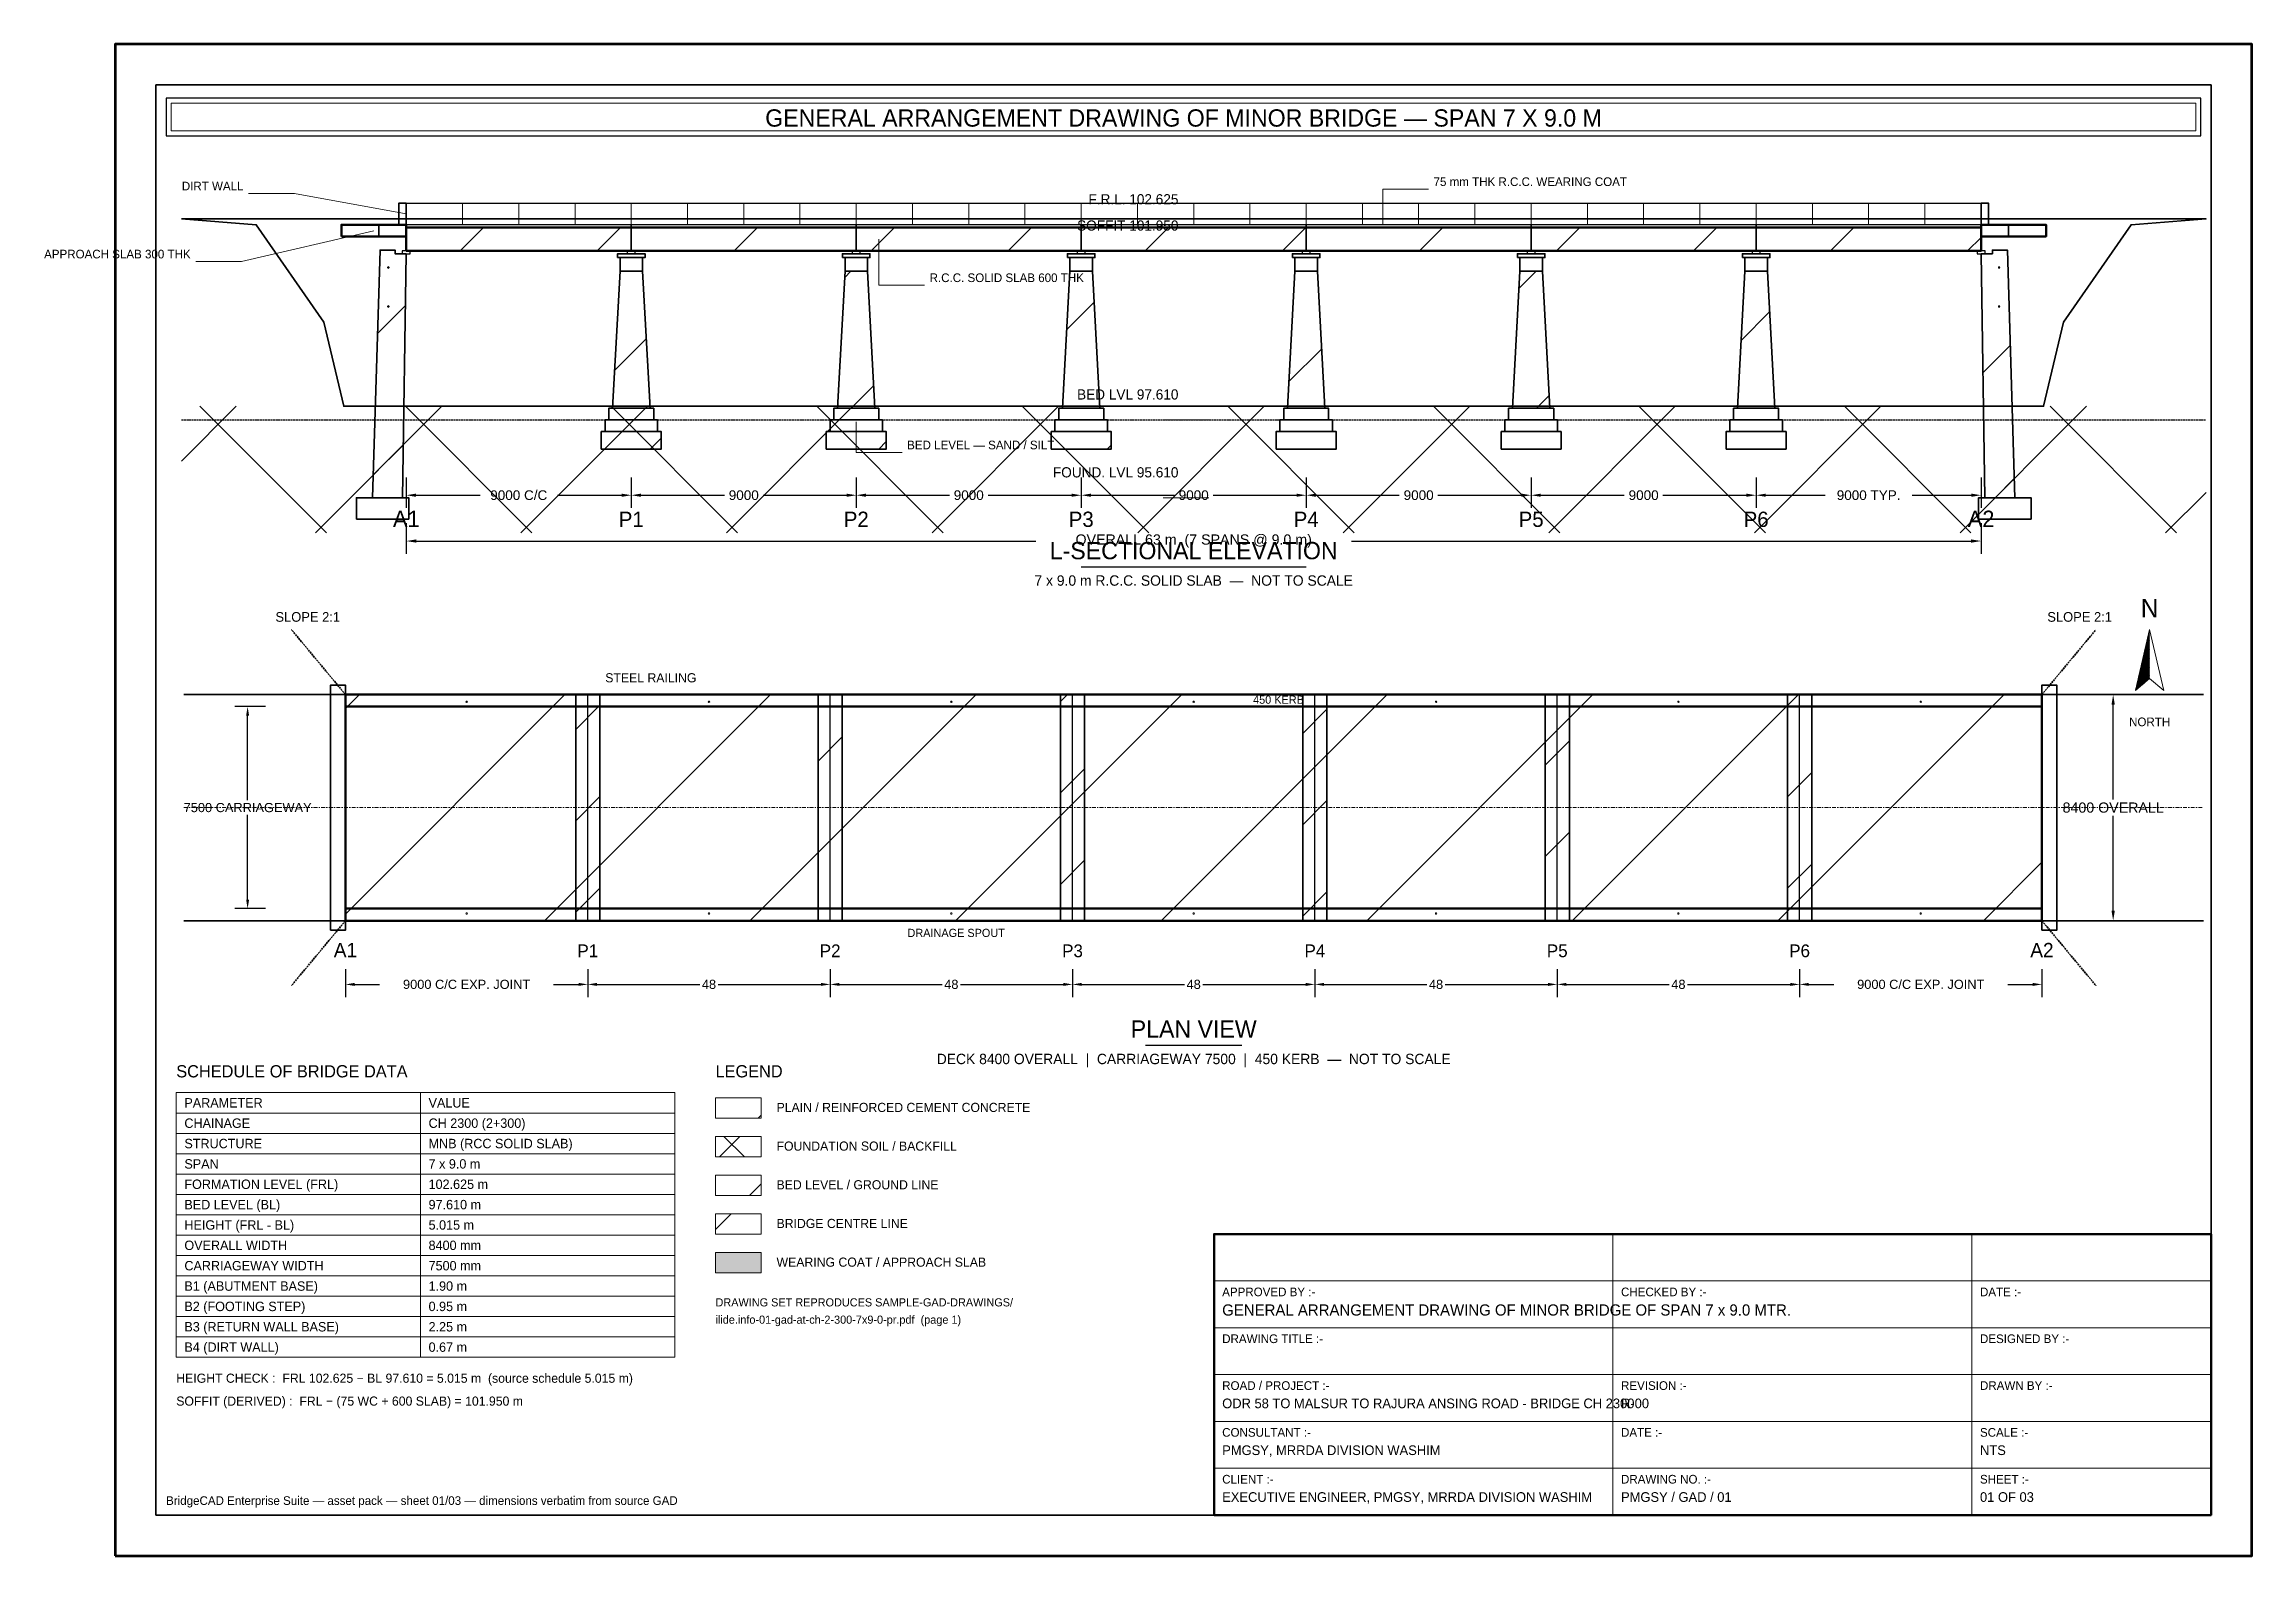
# Model space of a CAD drawing. Header units: metres. Extents: x -14 to 420, y 0 to 297.
import ezdxf
from ezdxf.enums import TextEntityAlignment as Align

# ---------------------------------------------------------------- set-up
doc = ezdxf.new("R2010")
doc.units = ezdxf.units.M
doc.linetypes.add('CENTER', pattern=[1.5, 0.75, -0.25, 0.25, -0.25])
doc.linetypes.add('DASHED', pattern=[0.5, 0.375, -0.125])
for name, color, linetype, lineweight in [('BORDER-INNER', 7, 'Continuous', 35), ('BORDER-OUTER', 7, 'Continuous', 70), ('CIVIL-GROUND', 3, 'Continuous', 35), ('CIVIL-HFL', 5, 'DASHED', 25), ('DIM-LEADER', 3, 'Continuous', 18), ('DIM-LEVEL', 3, 'Continuous', 18), ('DIM-LINEAR', 3, 'Continuous', 18), ('FOUND-OPEN', 2, 'Continuous', 35), ('FOUND-SOIL', 34, 'Continuous', 18), ('STRUC-CENTRE', 6, 'CENTER', 18), ('STRUC-HATCHING', 8, 'Continuous', 18), ('SUB-ABUT', 3, 'Continuous', 35), ('SUB-BEARING', 5, 'Continuous', 25), ('SUB-DIRT-WALL', 3, 'Continuous', 35), ('SUB-EXPJOINT', 6, 'Continuous', 25), ('SUB-PIER', 2, 'Continuous', 35), ('SUPER-DECK', 2, 'Continuous', 50), ('SUPER-DRAINAGE', 4, 'Continuous', 18), ('SUPER-KERB', 7, 'Continuous', 25), ('SUPER-PARAPET', 2, 'Continuous', 35), ('SUPER-WEARING', 8, 'Continuous', 25), ('SYM-NORTHARROW', 7, 'Continuous', 18), ('TABL', 7, 'Continuous', 18), ('TEXT-GENERAL', 7, 'Continuous', 18), ('TEXT-HEADER', 7, 'Continuous', 25), ('TEXT-LEVEL', 5, 'Continuous', 18), ('TEXT-SPEC', 7, 'Continuous', 13), ('TEXT-TITLE', 7, 'Continuous', 25), ('TITLEBLK-BOX', 7, 'Continuous', 50), ('TITLEBLK-TEXT', 7, 'Continuous', 18)]:
    doc.layers.add(name, color=color, linetype=linetype, lineweight=lineweight)
doc.styles.add('BRIDGE_STD', font='Arial.ttf')
doc.dimstyles.new('pmb100', dxfattribs={"dimtxt": 2.5, "dimasz": 0.9375, "dimexe": 2.5, "dimexo": 2.5, "dimtad": 0, "dimtih": 1, "dimdec": 0, "dimtxsty": 'BRIDGE_STD', "dimcen": 2.5, "dimazin": 3, "dimtfac": 1, "dimtmove": 0, "dimatfit": 3})
pattern_1 = [(45, (0, 0), (-6.7352, 6.7352), [])]

msp = doc.modelspace()

# ---------------------------------------------------------------- hatches: boundary and pattern name
at = {"layer": 'CIVIL-GROUND'}
h = msp.add_hatch(dxfattribs=at)
h.set_pattern_fill('DASHED', scale=3)
h.set_pattern_definition(pattern_1)
h.paths.add_polyline_path([(118, 70.8), (127, 70.8), (127, 74.8), (118, 74.8)])
at = {"layer": 'FOUND-SOIL'}
h = msp.add_hatch(dxfattribs=at)
h.set_pattern_fill('ANSI37', scale=9)
h.paths.add_polyline_path([(13, 201), (411, 201), (411, 225.85), (13, 225.85)])
h = msp.add_hatch(dxfattribs=at)
h.set_pattern_fill('ANSI37', scale=3)
h.paths.add_polyline_path([(118, 78.4), (127, 78.4), (127, 82.4), (118, 82.4)])
at = {"layer": 'STRUC-CENTRE'}
h = msp.add_hatch(dxfattribs=at)
h.set_pattern_fill('CENTER', scale=3)
h.set_pattern_definition(pattern_1)
h.paths.add_polyline_path([(118, 63.2), (127, 63.2), (127, 67.2), (118, 67.2)])
at = {"layer": 'STRUC-HATCHING'}
h = msp.add_hatch(dxfattribs=at)
h.set_pattern_fill('ANSI31', scale=6)
h.paths.add_polyline_path([(57.22, 256.37), (366.78, 256.37), (366.78, 260.96), (57.22, 260.96)])
h = msp.add_hatch(dxfattribs=at)
h.set_pattern_fill('ANSI31', scale=6)
h.paths.add_polyline_path([(57.22, 255.83), (55.01, 255.83), (55.01, 256.56), (52.06, 256.56), (50.59, 207.88), (56.49, 207.88)])
h = msp.add_hatch(dxfattribs=at)
h.set_pattern_fill('ANSI31', scale=6)
h.paths.add_polyline_path([(366.78, 255.83), (368.99, 255.83), (368.99, 256.56), (371.94, 256.56), (373.41, 207.88), (367.51, 207.88)])
h = msp.add_hatch(dxfattribs=at)
h.set_pattern_fill('ANSI31', scale=6)
h.paths.add_polyline_path([(99.23, 252.39), (103.66, 252.39), (105.13, 225.47), (97.76, 225.47)])
h = msp.add_hatch(dxfattribs=at)
h.set_pattern_fill('ANSI31', scale=6)
h.paths.add_polyline_path([(143.46, 252.39), (147.88, 252.39), (149.35, 225.47), (141.98, 225.47)])
h = msp.add_hatch(dxfattribs=at)
h.set_pattern_fill('ANSI31', scale=6)
h.paths.add_polyline_path([(187.68, 252.39), (192.1, 252.39), (193.57, 225.47), (186.2, 225.47)])
h = msp.add_hatch(dxfattribs=at)
h.set_pattern_fill('ANSI31', scale=6)
h.paths.add_polyline_path([(231.9, 252.39), (236.32, 252.39), (237.8, 225.47), (230.43, 225.47)])
h = msp.add_hatch(dxfattribs=at)
h.set_pattern_fill('ANSI31', scale=6)
h.paths.add_polyline_path([(276.12, 252.39), (280.54, 252.39), (282.02, 225.47), (274.65, 225.47)])
h = msp.add_hatch(dxfattribs=at)
h.set_pattern_fill('ANSI31', scale=6)
h.paths.add_polyline_path([(320.34, 252.39), (324.77, 252.39), (326.24, 225.47), (318.87, 225.47)])
h = msp.add_hatch(dxfattribs=at)
h.set_pattern_fill('ANSI31', scale=5)
h.paths.add_polyline_path([(95.55, 217.44), (107.34, 217.44), (107.34, 220.88), (95.55, 220.88)])
h = msp.add_hatch(dxfattribs=at)
h.set_pattern_fill('ANSI31', scale=5)
h.paths.add_polyline_path([(139.77, 217.44), (151.56, 217.44), (151.56, 220.88), (139.77, 220.88)])
h = msp.add_hatch(dxfattribs=at)
h.set_pattern_fill('ANSI31', scale=5)
h.paths.add_polyline_path([(183.99, 217.44), (195.79, 217.44), (195.79, 220.88), (183.99, 220.88)])
h = msp.add_hatch(dxfattribs=at)
h.set_pattern_fill('ANSI31', scale=5)
h.paths.add_polyline_path([(228.21, 217.44), (240.01, 217.44), (240.01, 220.88), (228.21, 220.88)])
h = msp.add_hatch(dxfattribs=at)
h.set_pattern_fill('ANSI31', scale=5)
h.paths.add_polyline_path([(272.44, 217.44), (284.23, 217.44), (284.23, 220.88), (272.44, 220.88)])
h = msp.add_hatch(dxfattribs=at)
h.set_pattern_fill('ANSI31', scale=5)
h.paths.add_polyline_path([(316.66, 217.44), (328.45, 217.44), (328.45, 220.88), (316.66, 220.88)])
h = msp.add_hatch(dxfattribs=at)
h.set_pattern_fill('ANSI31', scale=9)
h.paths.add_polyline_path([(45.26, 124.77), (378.74, 124.77), (378.74, 169.23), (45.26, 169.23)])
h = msp.add_hatch(dxfattribs=at)
h.set_pattern_fill('ANSI31', scale=4)
h.paths.add_polyline_path([(90.52, 124.77), (95.28, 124.77), (95.28, 169.23), (90.52, 169.23)])
h = msp.add_hatch(dxfattribs=at)
h.set_pattern_fill('ANSI31', scale=4)
h.paths.add_polyline_path([(138.16, 124.77), (142.92, 124.77), (142.92, 169.23), (138.16, 169.23)])
h = msp.add_hatch(dxfattribs=at)
h.set_pattern_fill('ANSI31', scale=4)
h.paths.add_polyline_path([(185.8, 124.77), (190.56, 124.77), (190.56, 169.23), (185.8, 169.23)])
h = msp.add_hatch(dxfattribs=at)
h.set_pattern_fill('ANSI31', scale=4)
h.paths.add_polyline_path([(233.44, 124.77), (238.2, 124.77), (238.2, 169.23), (233.44, 169.23)])
h = msp.add_hatch(dxfattribs=at)
h.set_pattern_fill('ANSI31', scale=4)
h.paths.add_polyline_path([(281.08, 124.77), (285.84, 124.77), (285.84, 169.23), (281.08, 169.23)])
h = msp.add_hatch(dxfattribs=at)
h.set_pattern_fill('ANSI31', scale=4)
h.paths.add_polyline_path([(328.72, 124.77), (333.48, 124.77), (333.48, 169.23), (328.72, 169.23)])
h = msp.add_hatch(dxfattribs=at)
h.set_pattern_fill('ANSI31', scale=3)
h.paths.add_polyline_path([(118, 86), (127, 86), (127, 90), (118, 90)])
at = {"layer": 'SUPER-WEARING'}
h = msp.add_hatch(color=8, dxfattribs=at)
h.dxf.hatch_style = 1
h.paths.add_polyline_path([(118, 55.6), (127, 55.6), (127, 59.6), (118, 59.6)])
at = {"layer": 'SYM-NORTHARROW'}
h = msp.add_hatch(dxfattribs=at)
h.set_pattern_fill('SOLID')
h.paths.add_polyline_path([(399.91, 182), (397.11, 170), (399.91, 172.4)])

# ---------------------------------------------------------------- linework, layer by layer
at = {"layer": 'BORDER-INNER', "lineweight": 35}
msp.add_lwpolyline([(8, 8), (412, 8), (412, 289), (8, 289), (8, 8)], dxfattribs=at)
at = {"layer": 'BORDER-INNER', "lineweight": 25}
msp.add_lwpolyline([(10, 279), (410, 279), (410, 286.4), (10, 286.4), (10, 279)], dxfattribs=at)
at = {"layer": 'BORDER-INNER', "lineweight": 9}
for points in [[(11, 280), (409, 280), (409, 285.4), (11, 285.4), (11, 280)], [(118, 86), (127, 86), (127, 90), (118, 90), (118, 86)], [(118, 78.4), (127, 78.4), (127, 82.4), (118, 82.4), (118, 78.4)], [(118, 70.8), (127, 70.8), (127, 74.8), (118, 74.8), (118, 70.8)], [(118, 63.2), (127, 63.2), (127, 67.2), (118, 67.2), (118, 63.2)], [(118, 55.6), (127, 55.6), (127, 59.6), (118, 59.6), (118, 55.6)]]:
    msp.add_lwpolyline(points, dxfattribs=at)
at = {"layer": 'BORDER-OUTER', "lineweight": 60}
msp.add_lwpolyline([(0, 0), (420, 0), (420, 297), (0, 297), (0, 0)], dxfattribs=at)
at = {"layer": 'CIVIL-GROUND', "linetype": 'DASHED'}
for p, q in [((45.26, 169.23), (34.67, 181.94)), ((378.74, 169.23), (389.33, 181.94)), ((45.26, 124.77), (34.67, 112.06)), ((378.74, 124.77), (389.33, 112.06))]:
    msp.add_line(p, q, dxfattribs=at)
at = {"layer": 'CIVIL-GROUND'}
for p, q in [((13.5, 169.23), (45.26, 169.23)), ((378.74, 169.23), (410.5, 169.23)), ((13.5, 124.77), (45.26, 124.77)), ((378.74, 124.77), (410.5, 124.77))]:
    msp.add_line(p, q, dxfattribs=at)
msp.add_lwpolyline([(13, 262.68), (27.74, 261.53), (41.01, 242.35), (44.94, 225.85), (379.06, 225.85), (382.99, 242.35), (396.26, 261.53), (411, 262.68), (13, 262.68)], dxfattribs=at)
at = {"layer": 'CIVIL-HFL', "linetype": 'DASHED'}
msp.add_line((13, 223.18), (411, 223.18), dxfattribs=at)
at = {"layer": 'DIM-LEADER', "lineweight": 9}
for p, q in [((35.22, 267.67), (26.22, 267.67)), ((57.22, 263.67), (35.22, 267.67)), ((249.15, 261.53), (249.15, 268.53)), ((249.15, 268.53), (258.15, 268.53)), ((50.83, 260.31), (24.83, 254.31)), ((150.09, 258.66), (150.09, 249.66)), ((24.83, 254.31), (15.83, 254.31)), ((150.09, 249.66), (159.09, 249.66)), ((145.67, 222.8), (145.67, 216.8)), ((145.67, 216.8), (154.67, 216.8))]:
    msp.add_line(p, q, dxfattribs=at)
at = {"layer": 'DIM-LEVEL'}
for p, q in [((212, 261.53), (206, 261.53)), ((209, 261.53), (215, 261.53)), ((212, 256.37), (206, 256.37)), ((209, 256.37), (215, 256.37)), ((212, 223.18), (206, 223.18)), ((209, 223.18), (215, 223.18)), ((212, 207.88), (206, 207.88)), ((209, 207.88), (215, 207.88))]:
    msp.add_line(p, q, dxfattribs=at)
at = {"layer": 'FOUND-OPEN'}
for points in [[(95.55, 217.44), (107.34, 217.44), (107.34, 220.88), (95.55, 220.88), (95.55, 217.44)], [(139.77, 217.44), (151.56, 217.44), (151.56, 220.88), (139.77, 220.88), (139.77, 217.44)], [(183.99, 217.44), (195.79, 217.44), (195.79, 220.88), (183.99, 220.88), (183.99, 217.44)], [(228.21, 217.44), (240.01, 217.44), (240.01, 220.88), (228.21, 220.88), (228.21, 217.44)], [(272.44, 217.44), (284.23, 217.44), (284.23, 220.88), (272.44, 220.88), (272.44, 217.44)], [(316.66, 217.44), (328.45, 217.44), (328.45, 220.88), (316.66, 220.88), (316.66, 217.44)], [(47.4, 203.68), (57.71, 203.68), (57.71, 207.88), (47.4, 207.88), (47.4, 203.68)], [(366.29, 203.68), (376.6, 203.68), (376.6, 207.88), (366.29, 207.88), (366.29, 203.68)]]:
    msp.add_lwpolyline(points, dxfattribs=at)
at = {"layer": 'STRUC-CENTRE', "linetype": 'CENTER'}
msp.add_line((13.5, 147), (410.5, 147), dxfattribs=at)
at = {"layer": 'SUB-ABUT'}
for points in [[(51.82, 259.23), (57.22, 259.23), (57.22, 261.53), (51.82, 261.53), (51.82, 259.23)], [(366.78, 259.23), (372.18, 259.23), (372.18, 261.53), (366.78, 261.53), (366.78, 259.23)], [(57.22, 255.83), (55.01, 255.83), (55.01, 256.56), (52.06, 256.56), (50.59, 207.88), (56.49, 207.88), (57.22, 255.83)], [(366.78, 255.83), (368.99, 255.83), (368.99, 256.56), (371.94, 256.56), (373.41, 207.88), (367.51, 207.88), (366.78, 255.83)], [(42.35, 122.92), (45.26, 122.92), (45.26, 171.08), (42.35, 171.08), (42.35, 122.92)], [(378.74, 122.92), (381.65, 122.92), (381.65, 171.08), (378.74, 171.08), (378.74, 122.92)]]:
    msp.add_lwpolyline(points, dxfattribs=at)
at = {"layer": 'SUB-BEARING', "color": 2}
for points in [[(56.44, 255.83), (58.01, 255.83), (58.01, 256.37), (56.44, 256.37), (56.44, 255.83)], [(100.66, 255.83), (102.23, 255.83), (102.23, 256.37), (100.66, 256.37), (100.66, 255.83)], [(144.88, 255.83), (146.45, 255.83), (146.45, 256.37), (144.88, 256.37), (144.88, 255.83)], [(189.1, 255.83), (190.68, 255.83), (190.68, 256.37), (189.1, 256.37), (189.1, 255.83)], [(233.32, 255.83), (234.9, 255.83), (234.9, 256.37), (233.32, 256.37), (233.32, 255.83)], [(277.55, 255.83), (279.12, 255.83), (279.12, 256.37), (277.55, 256.37), (277.55, 255.83)], [(321.77, 255.83), (323.34, 255.83), (323.34, 256.37), (321.77, 256.37), (321.77, 255.83)], [(365.99, 255.83), (367.56, 255.83), (367.56, 256.37), (365.99, 256.37), (365.99, 255.83)]]:
    msp.add_lwpolyline(points, dxfattribs=at)
at = {"layer": 'SUB-DIRT-WALL'}
for points in [[(55.75, 261.53), (57.22, 261.53), (57.22, 265.73), (55.75, 265.73), (55.75, 261.53)], [(366.78, 261.53), (368.25, 261.53), (368.25, 265.73), (366.78, 265.73), (366.78, 261.53)]]:
    msp.add_lwpolyline(points, dxfattribs=at)
at = {"layer": 'SUB-EXPJOINT', "color": 1, "lineweight": 35}
for p, q in [((57.22, 256.37), (57.22, 261.53)), ((101.44, 256.37), (101.44, 261.53)), ((145.67, 256.37), (145.67, 261.53)), ((189.89, 256.37), (189.89, 261.53)), ((234.11, 256.37), (234.11, 261.53)), ((278.33, 256.37), (278.33, 261.53)), ((322.56, 256.37), (322.56, 261.53)), ((366.78, 256.37), (366.78, 261.53))]:
    msp.add_line(p, q, dxfattribs=at)
at = {"layer": 'SUB-EXPJOINT', "color": 1, "lineweight": 25}
for p, q in [((45.26, 124.77), (45.26, 169.23)), ((92.9, 124.77), (92.9, 169.23)), ((140.54, 124.77), (140.54, 169.23)), ((188.18, 124.77), (188.18, 169.23)), ((235.82, 124.77), (235.82, 169.23)), ((283.46, 124.77), (283.46, 169.23)), ((331.1, 124.77), (331.1, 169.23)), ((378.74, 124.77), (378.74, 169.23))]:
    msp.add_line(p, q, dxfattribs=at)
at = {"layer": 'SUB-PIER'}
for points in [[(99.23, 252.39), (103.66, 252.39), (105.13, 225.47), (97.76, 225.47), (99.23, 252.39)], [(98.74, 255.07), (104.15, 255.07), (104.15, 255.83), (98.74, 255.83), (98.74, 255.07)], [(99.23, 252.39), (103.66, 252.39), (103.66, 255.07), (99.23, 255.07), (99.23, 252.39)], [(143.46, 252.39), (147.88, 252.39), (149.35, 225.47), (141.98, 225.47), (143.46, 252.39)], [(142.96, 255.07), (148.37, 255.07), (148.37, 255.83), (142.96, 255.83), (142.96, 255.07)], [(143.46, 252.39), (147.88, 252.39), (147.88, 255.07), (143.46, 255.07), (143.46, 252.39)], [(187.68, 252.39), (192.1, 252.39), (193.57, 225.47), (186.2, 225.47), (187.68, 252.39)], [(187.19, 255.07), (192.59, 255.07), (192.59, 255.83), (187.19, 255.83), (187.19, 255.07)], [(187.68, 252.39), (192.1, 252.39), (192.1, 255.07), (187.68, 255.07), (187.68, 252.39)], [(231.9, 252.39), (236.32, 252.39), (237.8, 225.47), (230.43, 225.47), (231.9, 252.39)], [(231.41, 255.07), (236.81, 255.07), (236.81, 255.83), (231.41, 255.83), (231.41, 255.07)], [(231.9, 252.39), (236.32, 252.39), (236.32, 255.07), (231.9, 255.07), (231.9, 252.39)], [(276.12, 252.39), (280.54, 252.39), (282.02, 225.47), (274.65, 225.47), (276.12, 252.39)], [(275.63, 255.07), (281.04, 255.07), (281.04, 255.83), (275.63, 255.83), (275.63, 255.07)], [(276.12, 252.39), (280.54, 252.39), (280.54, 255.07), (276.12, 255.07), (276.12, 252.39)], [(320.34, 252.39), (324.77, 252.39), (326.24, 225.47), (318.87, 225.47), (320.34, 252.39)], [(319.85, 255.07), (325.26, 255.07), (325.26, 255.83), (319.85, 255.83), (319.85, 255.07)], [(320.34, 252.39), (324.77, 252.39), (324.77, 255.07), (320.34, 255.07), (320.34, 252.39)], [(96.29, 220.88), (106.6, 220.88), (106.6, 223.18), (96.29, 223.18), (96.29, 220.88)], [(97.02, 223.18), (105.87, 223.18), (105.87, 225.47), (97.02, 225.47), (97.02, 223.18)], [(140.51, 220.88), (150.83, 220.88), (150.83, 223.18), (140.51, 223.18), (140.51, 220.88)], [(141.24, 223.18), (150.09, 223.18), (150.09, 225.47), (141.24, 225.47), (141.24, 223.18)], [(184.73, 220.88), (195.05, 220.88), (195.05, 223.18), (184.73, 223.18), (184.73, 220.88)], [(185.47, 223.18), (194.31, 223.18), (194.31, 225.47), (185.47, 225.47), (185.47, 223.18)], [(228.95, 220.88), (239.27, 220.88), (239.27, 223.18), (228.95, 223.18), (228.95, 220.88)], [(229.69, 223.18), (238.53, 223.18), (238.53, 225.47), (229.69, 225.47), (229.69, 223.18)], [(273.17, 220.88), (283.49, 220.88), (283.49, 223.18), (273.17, 223.18), (273.17, 220.88)], [(273.91, 223.18), (282.76, 223.18), (282.76, 225.47), (273.91, 225.47), (273.91, 223.18)], [(317.4, 220.88), (327.71, 220.88), (327.71, 223.18), (317.4, 223.18), (317.4, 220.88)], [(318.13, 223.18), (326.98, 223.18), (326.98, 225.47), (318.13, 225.47), (318.13, 223.18)]]:
    msp.add_lwpolyline(points, dxfattribs=at)
at = {"layer": 'SUB-PIER', "color": 6}
for points in [[(90.52, 124.77), (95.28, 124.77), (95.28, 169.23), (90.52, 169.23), (90.52, 124.77)], [(138.16, 124.77), (142.92, 124.77), (142.92, 169.23), (138.16, 169.23), (138.16, 124.77)], [(185.8, 124.77), (190.56, 124.77), (190.56, 169.23), (185.8, 169.23), (185.8, 124.77)], [(233.44, 124.77), (238.2, 124.77), (238.2, 169.23), (233.44, 169.23), (233.44, 124.77)], [(281.08, 124.77), (285.84, 124.77), (285.84, 169.23), (281.08, 169.23), (281.08, 124.77)], [(328.72, 124.77), (333.48, 124.77), (333.48, 169.23), (328.72, 169.23), (328.72, 124.77)]]:
    msp.add_lwpolyline(points, dxfattribs=at)
at = {"layer": 'SUB-PIER'}
for centre in [(53.68, 253.12), (370.32, 253.12), (53.68, 245.47), (370.32, 245.47)]:
    msp.add_circle(centre, 0.11, dxfattribs=at)
at = {"layer": 'SUPER-DECK', "color": 9}
for points in [[(44.45, 259.23), (57.22, 259.23), (57.22, 261.53), (44.45, 261.53), (44.45, 259.23)], [(366.78, 259.23), (379.55, 259.23), (379.55, 261.53), (366.78, 261.53), (366.78, 259.23)]]:
    msp.add_lwpolyline(points, dxfattribs=at)
at = {"layer": 'SUPER-DECK'}
for points in [[(57.22, 256.37), (366.78, 256.37), (366.78, 260.96), (57.22, 260.96), (57.22, 256.37)], [(45.26, 124.77), (378.74, 124.77), (378.74, 169.23), (45.26, 169.23), (45.26, 124.77)]]:
    msp.add_lwpolyline(points, dxfattribs=at)
at = {"layer": 'SUPER-DECK', "color": 7}
msp.add_lwpolyline([(45.26, 127.15), (378.74, 127.15), (378.74, 166.85), (45.26, 166.85), (45.26, 127.15)], dxfattribs=at)
at = {"layer": 'SUPER-DRAINAGE'}
for centre in [(69.08, 167.8), (116.72, 167.8), (164.36, 167.8), (212, 167.8), (259.64, 167.8), (307.28, 167.8), (354.92, 167.8), (69.08, 126.2), (116.72, 126.2), (164.36, 126.2), (212, 126.2), (259.64, 126.2), (307.28, 126.2), (354.92, 126.2)]:
    msp.add_circle(centre, 0.14, dxfattribs=at)
at = {"layer": 'SUPER-KERB'}
for points in [[(45.26, 166.85), (378.74, 166.85), (378.74, 169.23), (45.26, 169.23), (45.26, 166.85)], [(45.26, 124.77), (378.74, 124.77), (378.74, 127.15), (45.26, 127.15), (45.26, 124.77)]]:
    msp.add_lwpolyline(points, dxfattribs=at)
at = {"layer": 'SUPER-PARAPET', "lineweight": 25}
msp.add_line((57.22, 265.73), (366.78, 265.73), dxfattribs=at)
at = {"layer": 'SUPER-PARAPET', "lineweight": 13}
for p, q in [((57.22, 261.53), (57.22, 265.73)), ((68.28, 261.53), (68.28, 265.73)), ((79.33, 261.53), (79.33, 265.73)), ((90.39, 261.53), (90.39, 265.73)), ((101.44, 261.53), (101.44, 265.73)), ((112.5, 261.53), (112.5, 265.73)), ((123.56, 261.53), (123.56, 265.73)), ((134.61, 261.53), (134.61, 265.73)), ((145.67, 261.53), (145.67, 265.73)), ((156.72, 261.53), (156.72, 265.73)), ((167.78, 261.53), (167.78, 265.73)), ((178.83, 261.53), (178.83, 265.73)), ((189.89, 261.53), (189.89, 265.73)), ((200.94, 261.53), (200.94, 265.73)), ((212, 261.53), (212, 265.73)), ((223.06, 261.53), (223.06, 265.73)), ((234.11, 261.53), (234.11, 265.73)), ((245.17, 261.53), (245.17, 265.73)), ((256.22, 261.53), (256.22, 265.73)), ((267.28, 261.53), (267.28, 265.73)), ((278.33, 261.53), (278.33, 265.73)), ((289.39, 261.53), (289.39, 265.73)), ((300.44, 261.53), (300.44, 265.73)), ((311.5, 261.53), (311.5, 265.73)), ((322.56, 261.53), (322.56, 265.73)), ((333.61, 261.53), (333.61, 265.73)), ((344.67, 261.53), (344.67, 265.73)), ((355.72, 261.53), (355.72, 265.73))]:
    msp.add_line(p, q, dxfattribs=at)
at = {"layer": 'SUPER-PARAPET', "lineweight": 35}
for p, q in [((45.26, 169.23), (378.74, 169.23)), ((45.26, 124.77), (378.74, 124.77))]:
    msp.add_line(p, q, dxfattribs=at)
at = {"layer": 'SUPER-WEARING', "color": 8}
msp.add_lwpolyline([(57.22, 260.96), (366.78, 260.96), (366.78, 261.53), (57.22, 261.53), (57.22, 260.96)], dxfattribs=at)
at = {"layer": 'SYM-NORTHARROW'}
msp.add_lwpolyline([(399.91, 182), (397.11, 170), (399.91, 172.4), (402.71, 170), (399.91, 182)], dxfattribs=at)
at = {"layer": 'TABL', "lineweight": 9}
for p, q in [((12, 87), (110, 87)), ((60, 87), (60, 91)), ((60, 83), (60, 87)), ((12, 83), (110, 83)), ((60, 79), (60, 83)), ((12, 79), (110, 79)), ((60, 75), (60, 79)), ((12, 75), (110, 75)), ((60, 71), (60, 75)), ((12, 71), (110, 71)), ((60, 67), (60, 71)), ((12, 67), (110, 67)), ((60, 63), (60, 67)), ((12, 63), (110, 63)), ((60, 59), (60, 63)), ((12, 59), (110, 59)), ((60, 55), (60, 59)), ((12, 55), (110, 55)), ((60, 51), (60, 55)), ((12, 51), (110, 51)), ((60, 47), (60, 51)), ((12, 47), (110, 47)), ((60, 43), (60, 47)), ((12, 43), (110, 43)), ((60, 39), (60, 43))]:
    msp.add_line(p, q, dxfattribs=at)
at = {"layer": 'TABL', "lineweight": 18}
msp.add_lwpolyline([(12, 39), (110, 39), (110, 91), (12, 91), (12, 39)], dxfattribs=at)
at = {"layer": 'TEXT-TITLE'}
for p, q in [((189.87, 194.3), (234.13, 194.3)), ((202.51, 100.3), (221.49, 100.3))]:
    msp.add_line(p, q, dxfattribs=at)
at = {"layer": 'TITLEBLK-BOX', "lineweight": 18}
for p, q in [((294.4, 8), (294.4, 63.2)), ((364.96, 8), (364.96, 63.2)), ((216, 54), (412, 54)), ((216, 44.8), (412, 44.8)), ((216, 35.6), (412, 35.6)), ((216, 26.4), (412, 26.4)), ((216, 17.2), (412, 17.2))]:
    msp.add_line(p, q, dxfattribs=at)
at = {"layer": 'TITLEBLK-BOX', "lineweight": 50}
msp.add_lwpolyline([(216, 8), (412, 8), (412, 63.2), (216, 63.2), (216, 8)], dxfattribs=at)

# ---------------------------------------------------------------- texts
at = {"layer": 'SYM-NORTHARROW'}
msp.add_text('N', height=3.6, dxfattribs=at).set_placement((399.91, 184.4), align=Align.CENTER)
at = {"layer": 'TEXT-GENERAL'}
msp.add_text('NORTH', height=1.7, dxfattribs=at).set_placement((399.91, 163), align=Align.CENTER)
for s, height, p in [('PLAIN / REINFORCED CEMENT CONCRETE', 1.8, (130, 87.2)), ('CHAINAGE', 1.85, (13.6, 84.08)), ('CH 2300 (2+300)', 1.85, (61.6, 84.08)), ('STRUCTURE', 1.85, (13.6, 80.08)), ('MNB (RCC SOLID SLAB)', 1.85, (61.6, 80.08)), ('FOUNDATION SOIL / BACKFILL', 1.8, (130, 79.6)), ('SPAN', 1.85, (13.6, 76.08)), ('FORMATION LEVEL (FRL)', 1.85, (13.6, 72.08)), ('7 x 9.0 m', 1.85, (61.6, 76.08)), ('102.625 m', 1.85, (61.6, 72.08)), ('BED LEVEL / GROUND LINE', 1.8, (130, 72)), ('BED LEVEL (BL)', 1.85, (13.6, 68.08)), ('97.610 m', 1.85, (61.6, 68.08)), ('HEIGHT (FRL - BL)', 1.85, (13.6, 64.08)), ('5.015 m', 1.85, (61.6, 64.08)), ('BRIDGE CENTRE LINE', 1.8, (130, 64.4)), ('OVERALL WIDTH', 1.85, (13.6, 60.08)), ('8400 mm', 1.85, (61.6, 60.08)), ('CARRIAGEWAY WIDTH', 1.85, (13.6, 56.08)), ('7500 mm', 1.85, (61.6, 56.08)), ('WEARING COAT / APPROACH SLAB', 1.8, (130, 56.8)), ('B1 (ABUTMENT BASE)', 1.85, (13.6, 52.08)), ('1.90 m', 1.85, (61.6, 52.08)), ('B2 (FOOTING STEP)', 1.85, (13.6, 48.08)), ('0.95 m', 1.85, (61.6, 48.08)), ('B3 (RETURN WALL BASE)', 1.85, (13.6, 44.08)), ('2.25 m', 1.85, (61.6, 44.08)), ('B4 (DIRT WALL)', 1.85, (13.6, 40.08)), ('0.67 m', 1.85, (61.6, 40.08))]:
    msp.add_text(s, height=height, dxfattribs=at).set_placement(p)
at = {"layer": 'TEXT-HEADER'}
for s, height, p in [('P1', 3, (101.44, 202.15)), ('P2', 3, (145.67, 202.15)), ('P3', 3, (189.89, 202.15)), ('P4', 3, (234.11, 202.15)), ('P5', 3, (278.33, 202.15)), ('P6', 3, (322.56, 202.15)), ('7 x 9.0 m R.C.C. SOLID SLAB  —  NOT TO SCALE', 2.04, (212, 190.6)), ('P1', 2.5, (92.9, 117.62)), ('P2', 2.5, (140.54, 117.62)), ('P3', 2.5, (188.18, 117.62)), ('P4', 2.5, (235.82, 117.62)), ('P5', 2.5, (283.46, 117.62)), ('P6', 2.5, (331.1, 117.62)), ('DECK 8400 OVERALL  |  CARRIAGEWAY 7500  |  450 KERB  —  NOT TO SCALE', 2.04, (212, 96.6))]:
    msp.add_text(s, height=height, dxfattribs=at).set_placement(p, align=Align.CENTER)
for s, height, p in [('SCHEDULE OF BRIDGE DATA', 2.4, (12, 94)), ('LEGEND', 2.4, (118, 94)), ('PARAMETER', 1.85, (13.6, 88.08)), ('VALUE', 1.85, (61.6, 88.08))]:
    msp.add_text(s, height=height, dxfattribs=at).set_placement(p)
at = {"layer": 'TEXT-LEVEL'}
for s, p in [('F.R.L. 102.625', (209, 265.53)), ('SOFFIT 101.950', (209, 260.37)), ('BED LVL 97.610', (209, 227.18)), ('FOUND. LVL 95.610', (209, 211.88))]:
    msp.add_text(s, height=2, dxfattribs=at).set_placement(p, align=Align.RIGHT)
at = {"layer": 'TEXT-SPEC'}
for s, p in [('DIRT WALL', (25.22, 268.27)), ('APPROACH SLAB 300 THK', (14.83, 254.91))]:
    msp.add_text(s, height=1.7, dxfattribs=at).set_placement(p, align=Align.RIGHT)
for s, height, p in [('75 mm THK R.C.C. WEARING COAT', 1.7, (259.15, 269.13)), ('R.C.C. SOLID SLAB 600 THK', 1.7, (160.09, 250.26)), ('BED LEVEL — SAND / SILT', 1.7, (155.67, 217.4)), ('DRAWING SET REPRODUCES SAMPLE-GAD-DRAWINGS/', 1.6, (118, 49)), ('ilide.info-01-gad-at-ch-2-300-7x9-0-pr.pdf  (page 1)', 1.6, (118, 45.6)), ('HEIGHT CHECK :  FRL 102.625 − BL 97.610 = 5.015 m  (source schedule 5.015 m)', 1.8, (12, 34)), ('SOFFIT (DERIVED) :  FRL − (75 WC + 600 SLAB) = 101.950 m', 1.8, (12, 29.5)), ('BridgeCAD Enterprise Suite — asset pack — sheet 01/03 — dimensions verbatim from source GAD', 1.7, (10, 10))]:
    msp.add_text(s, height=height, dxfattribs=at).set_placement(p)
for s, height, p in [('SLOPE 2:1', 1.9, (37.85, 183.52)), ('SLOPE 2:1', 1.9, (386.15, 183.52)), ('STEEL RAILING', 1.8, (105.29, 171.61)), ('450 KERB', 1.6, (228.67, 167.41)), ('DRAINAGE SPOUT', 1.6, (165.31, 121.59))]:
    msp.add_text(s, height=height, dxfattribs=at).set_placement(p, align=Align.CENTER)
at = {"layer": 'TEXT-TITLE'}
for s, height, p in [('GENERAL ARRANGEMENT DRAWING OF MINOR BRIDGE — SPAN 7 X 9.0 M', 3.4, (210, 280.8)), ('A1', 3.2, (57.22, 202.15)), ('A2', 3.2, (366.78, 202.15)), ('L-SECTIONAL ELEVATION', 3.4, (212, 195.8)), ('A1', 2.8, (45.26, 117.62)), ('A2', 2.8, (378.74, 117.62)), ('PLAN VIEW', 3.4, (212, 101.8))]:
    msp.add_text(s, height=height, dxfattribs=at).set_placement(p, align=Align.CENTER)
at = {"layer": 'TITLEBLK-TEXT'}
for s, height, p in [('APPROVED BY :-', 1.7, (217.6, 51)), ('CHECKED BY :-', 1.7, (296, 51)), ('DATE :-', 1.7, (366.56, 51)), ('GENERAL ARRANGEMENT DRAWING OF MINOR BRIDGE OF SPAN 7 x 9.0 MTR.', 2.2, (217.6, 47.2)), ('DRAWING TITLE :-', 1.7, (217.6, 41.8)), ('DESIGNED BY :-', 1.7, (366.56, 41.8)), ('ODR 58 TO MALSUR TO RAJURA ANSING ROAD - BRIDGE CH 2300', 1.9, (217.6, 29)), ('ROAD / PROJECT :-', 1.7, (217.6, 32.6)), ('REVISION :-', 1.7, (296, 32.6)), ('R-00', 1.9, (296, 29)), ('DRAWN BY :-', 1.7, (366.56, 32.6)), ('CONSULTANT :-', 1.7, (217.6, 23.4)), ('PMGSY, MRRDA DIVISION WASHIM', 1.9, (217.6, 19.8)), ('DATE :-', 1.7, (296, 23.4)), ('SCALE :-', 1.7, (366.56, 23.4)), ('NTS', 1.9, (366.56, 19.8)), ('CLIENT :-', 1.7, (217.6, 14.2)), ('DRAWING NO. :-', 1.7, (296, 14.2)), ('SHEET :-', 1.7, (366.56, 14.2)), ('EXECUTIVE ENGINEER, PMGSY, MRRDA DIVISION WASHIM', 1.9, (217.6, 10.6)), ('PMGSY / GAD / 01', 1.9, (296, 10.6)), ('01 OF 03', 1.9, (366.56, 10.6))]:
    msp.add_text(s, height=height, dxfattribs=at).set_placement(p)

# ---------------------------------------------------------------- dimensions: what is measured, and where the dimension line sits
at = {"layer": 'DIM-LINEAR'}
for base, p1, p2, text, override in [((57.22, 208.38), (57.22, 214.38), (101.44, 214.38), '9000 C/C', {"dimtxt": 1.9, "dimasz": 1.9, "dimgap": 0.76, "dimclrt": 3}), ((101.44, 208.38), (101.44, 214.38), (145.67, 214.38), '9000', {"dimtxt": 1.9, "dimasz": 1.9, "dimgap": 0.76, "dimclrt": 3}), ((145.67, 208.38), (145.67, 214.38), (189.89, 214.38), '9000', {"dimtxt": 1.9, "dimasz": 1.9, "dimgap": 0.76, "dimclrt": 3}), ((189.89, 208.38), (189.89, 214.38), (234.11, 214.38), '9000', {"dimtxt": 1.9, "dimasz": 1.9, "dimgap": 0.76, "dimclrt": 3}), ((234.11, 208.38), (234.11, 214.38), (278.33, 214.38), '9000', {"dimtxt": 1.9, "dimasz": 1.9, "dimgap": 0.76, "dimclrt": 3}), ((278.33, 208.38), (278.33, 214.38), (322.56, 214.38), '9000', {"dimtxt": 1.9, "dimasz": 1.9, "dimgap": 0.76, "dimclrt": 3}), ((322.56, 208.38), (322.56, 214.38), (366.78, 214.38), '9000 TYP.', {"dimtxt": 1.9, "dimasz": 1.9, "dimgap": 0.76, "dimclrt": 3}), ((57.22, 199.38), (57.22, 205.38), (366.78, 205.38), 'OVERALL 63 m  (7 SPANS @ 9.0 m)', {"dimtxt": 2, "dimasz": 2, "dimgap": 0.8, "dimclrt": 3}), ((45.26, 112.27), (45.26, 117.77), (92.9, 117.77), '9000 C/C EXP. JOINT', {"dimtxt": 1.8, "dimasz": 1.8, "dimgap": 0.72, "dimclrt": 3}), ((331.1, 112.27), (331.1, 117.77), (378.74, 117.77), '9000 C/C EXP. JOINT', {"dimtxt": 1.8, "dimasz": 1.8, "dimgap": 0.72, "dimclrt": 3})]:
    msp.add_linear_dim(base=base, p1=p1, p2=p2, text=text, dimstyle='pmb100', override=override, dxfattribs=at).render()
for base, p1, p2, text, override in [((26.03, 127.15), (32.03, 127.15), (32.03, 166.85), '7500 CARRIAGEWAY', {"dimtxt": 1.8, "dimasz": 1.8, "dimgap": 0.72, "dimclrt": 3}), ((392.74, 124.77), (387.74, 124.77), (387.74, 169.23), '8400 OVERALL', {"dimtxt": 2, "dimasz": 2, "dimgap": 0.8, "dimclrt": 3})]:
    msp.add_linear_dim(base=base, p1=p1, p2=p2, angle=90, text=text, dimstyle='pmb100', override=override, dxfattribs=at).render()
for base, p1, p2 in [((92.9, 112.27), (92.9, 117.77), (140.54, 117.77)), ((140.54, 112.27), (140.54, 117.77), (188.18, 117.77)), ((188.18, 112.27), (188.18, 117.77), (235.82, 117.77)), ((235.82, 112.27), (235.82, 117.77), (283.46, 117.77)), ((283.46, 112.27), (283.46, 117.77), (331.1, 117.77))]:
    msp.add_linear_dim(base=base, p1=p1, p2=p2, dimstyle='pmb100', override={"dimtxt": 1.8, "dimasz": 1.8, "dimgap": 0.72, "dimclrt": 3}, dxfattribs=at).render()

doc.saveas('drawing.dxf')
